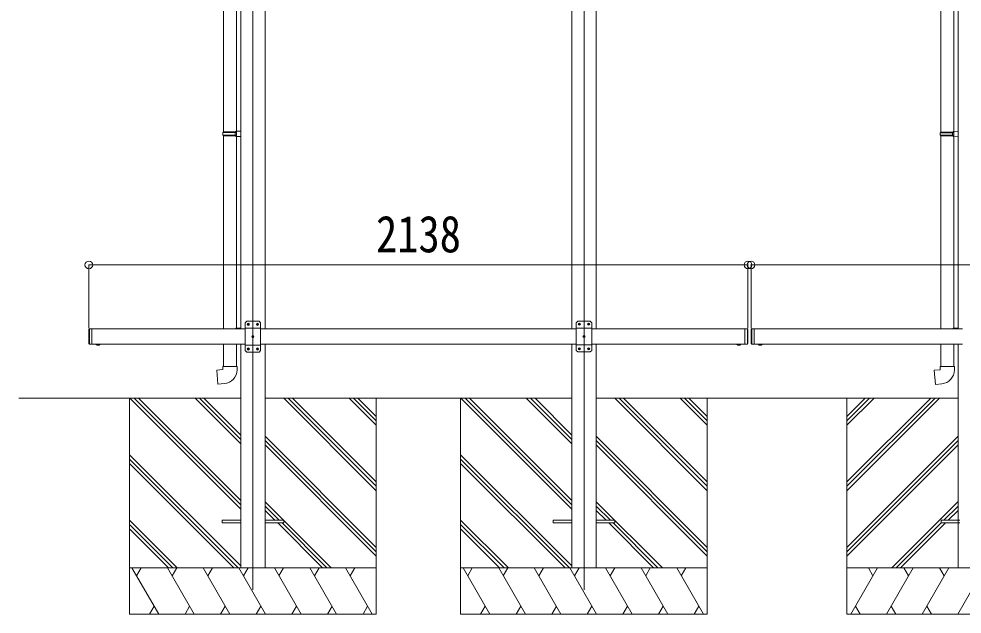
# Model space of a CAD drawing. Units: millimetres at full size; details may follow other scales. Extents: x -6988 to 7066, y -4877 to 4823.
# Drawn here: x -331 to 2728, y -2418 to -488 of the extents above; entities that cross this region are included whole.
import ezdxf
from ezdxf.enums import TextEntityAlignment as Align

# ---------------------------------------------------------------- set-up
doc = ezdxf.new("R2010")
doc.units = ezdxf.units.MM
doc.header["$LTSCALE"] = 25
doc.header["$PDMODE"] = 32
doc.header["$PDSIZE"] = 25
for name, color, linetype, lineweight in [('0-0_0', 7, 'Continuous', 9), ('0-1_本体', 4, 'Continuous', 9), ('0-2_部品', 7, 'Continuous', 9), ('0-4_TABLE1', 3, 'Continuous', 9), ('0-5_DIM1', 3, 'Continuous', 9), ('0-8_PARTS2', 2, 'Continuous', 9), ('0-A_寸法', 6, 'Continuous', 9)]:
    doc.layers.add(name, color=color, linetype=linetype, lineweight=lineweight)
doc.styles.add('ＭＳ ゴシック', font='')
doc.styles.get('ＭＳ ゴシック').set_extended_font_data('MS Gothic')

msp = doc.modelspace()

# ---------------------------------------------------------------- linework, layer by layer
at = {"layer": '0-0_0'}
for p, q in [((388.29, -1717.54), (-331.32, -1717.54)), ((27.69, -1717.54), (27.69, -2417.54)), ((388.29, -2077.4), (28.42, -1717.54)), ((388.29, -2063.26), (42.57, -1717.54)), ((388.29, -2049.12), (56.71, -1717.54)), ((388.29, -1865.27), (240.56, -1717.54)), ((388.29, -1851.13), (254.7, -1717.54)), ((388.29, -1836.99), (268.84, -1717.54)), ((1462.29, -1717.54), (467.29, -1717.54)), ((827.69, -2017.32), (527.9, -1717.54)), ((827.69, -2003.18), (542.04, -1717.54)), ((827.69, -1989.04), (556.18, -1717.54)), ((827.69, -1805.19), (740.03, -1717.54)), ((827.69, -1791.05), (754.18, -1717.54)), ((827.69, -1776.91), (768.32, -1717.54)), ((827.69, -1717.54), (827.69, -2417.54)), ((1101.69, -1717.54), (1101.69, -2417.54)), ((1462.29, -2077.4), (1102.42, -1717.54)), ((1462.29, -2063.26), (1116.57, -1717.54)), ((1462.29, -2049.12), (1130.71, -1717.54)), ((1462.29, -1865.27), (1314.56, -1717.54)), ((1462.29, -1851.13), (1328.7, -1717.54)), ((1462.29, -1836.99), (1342.84, -1717.54)), ((1541.29, -1717.54), (2452.37, -1717.54)), ((1901.69, -2017.32), (1601.9, -1717.54)), ((1901.69, -2003.18), (1616.04, -1717.54)), ((2536.08, -1717.54), (1625.01, -1717.54)), ((1901.69, -1989.04), (1630.18, -1717.54)), ((1901.69, -1805.19), (1814.03, -1717.54)), ((1901.69, -1791.05), (1828.18, -1717.54)), ((1901.69, -1776.91), (1842.32, -1717.54)), ((1901.69, -1717.54), (1901.69, -2417.54)), ((2715.19, -1717.53), (2162.11, -1717.53)), ((2354.79, -1717.53), (2354.79, -2417.53)), ((2354.79, -1989.03), (2626.29, -1717.53)), ((2354.79, -2003.17), (2640.44, -1717.53)), ((2354.79, -2017.32), (2654.58, -1717.53)), ((2354.79, -1776.9), (2414.16, -1717.53)), ((2354.79, -1791.04), (2428.3, -1717.53)), ((2354.79, -1805.19), (2442.45, -1717.53)), ((827.69, -2201.17), (467.29, -1840.78)), ((827.69, -2215.31), (467.29, -1854.92)), ((1901.69, -2201.17), (1541.29, -1840.78)), ((1901.69, -2215.31), (1541.29, -1854.92)), ((2354.79, -2201.16), (2715.19, -1840.77)), ((2354.79, -2215.31), (2715.19, -1854.91)), ((827.69, -2229.46), (467.29, -1869.06)), ((1901.69, -2229.46), (1541.29, -1869.06)), ((2354.79, -2229.45), (2715.19, -1869.05)), ((388.29, -2261.25), (27.69, -1900.65)), ((380.44, -2267.54), (27.69, -1914.79)), ((1462.29, -2261.25), (1101.69, -1900.65)), ((1454.44, -2267.54), (1101.69, -1914.79)), ((366.29, -2267.54), (27.69, -1928.93)), ((1440.29, -2267.54), (1101.69, -1928.93)), ((681.92, -2267.54), (467.29, -2052.91)), ((513.28, -2113.04), (467.29, -2067.05)), ((1755.92, -2267.54), (1541.29, -2052.91)), ((1587.28, -2113.04), (1541.29, -2067.05)), ((2500.56, -2267.53), (2715.19, -2052.9)), ((2669.2, -2113.03), (2715.19, -2067.04)), ((499.14, -2113.04), (467.29, -2081.19)), ((1573.14, -2113.04), (1541.29, -2081.19)), ((2683.34, -2113.03), (2715.19, -2081.19)), ((182.45, -2267.54), (27.69, -2112.78)), ((168.3, -2267.54), (27.69, -2126.92)), ((154.16, -2267.54), (27.69, -2141.07)), ((653.64, -2267.54), (508.14, -2122.04)), ((667.78, -2267.54), (522.28, -2122.04)), ((1256.45, -2267.54), (1101.69, -2112.78)), ((1242.3, -2267.54), (1101.69, -2126.92)), ((1228.16, -2267.54), (1101.69, -2141.07)), ((1727.64, -2267.54), (1582.14, -2122.04)), ((1741.78, -2267.54), (1596.28, -2122.04)), ((2514.7, -2267.53), (2660.2, -2122.03)), ((2528.84, -2267.53), (2674.34, -2122.03)), ((27.69, -2267.54), (827.69, -2267.54)), ((122.16, -2417.54), (35.56, -2267.54)), ((65.56, -2267.54), (50.56, -2293.52)), ((237.63, -2417.54), (151.03, -2267.54)), ((181.03, -2267.54), (166.03, -2293.52)), ((353.1, -2417.54), (266.5, -2267.54)), ((281.5, -2293.52), (296.5, -2267.54)), ((468.57, -2417.54), (381.97, -2267.54)), ((396.97, -2293.52), (411.97, -2267.54)), ((584.04, -2417.54), (497.44, -2267.54)), ((512.44, -2293.52), (527.44, -2267.54)), ((699.51, -2417.54), (612.91, -2267.54)), ((627.91, -2293.52), (642.91, -2267.54)), ((814.98, -2417.54), (728.38, -2267.54)), ((743.38, -2293.52), (758.38, -2267.54)), ((1101.69, -2267.54), (1901.69, -2267.54)), ((1196.16, -2417.54), (1109.56, -2267.54)), ((1139.56, -2267.54), (1124.56, -2293.52)), ((1311.63, -2417.54), (1225.03, -2267.54)), ((1255.03, -2267.54), (1240.03, -2293.52)), ((1427.1, -2417.54), (1340.5, -2267.54)), ((1355.5, -2293.52), (1370.5, -2267.54)), ((1542.57, -2417.54), (1455.97, -2267.54)), ((1470.97, -2293.52), (1485.97, -2267.54)), ((1658.04, -2417.54), (1571.44, -2267.54)), ((1586.44, -2293.52), (1601.44, -2267.54)), ((1773.51, -2417.54), (1686.91, -2267.54)), ((1701.91, -2293.52), (1716.91, -2267.54)), ((1888.98, -2417.54), (1802.38, -2267.54)), ((1817.38, -2293.52), (1832.38, -2267.54)), ((3154.79, -2267.53), (2354.79, -2267.53)), ((2367.5, -2417.53), (2454.1, -2267.53)), ((2439.1, -2293.51), (2424.1, -2267.53)), ((2482.97, -2417.53), (2569.57, -2267.53)), ((2554.57, -2293.51), (2539.57, -2267.53)), ((2598.44, -2417.53), (2685.04, -2267.53)), ((2670.04, -2293.51), (2655.04, -2267.53)), ((2713.91, -2417.53), (2800.51, -2267.53)), ((107.16, -2391.56), (92.17, -2417.54)), ((222.63, -2391.56), (207.64, -2417.54)), ((338.1, -2391.56), (323.11, -2417.54)), ((453.57, -2391.56), (438.57, -2417.54)), ((569.04, -2391.56), (554.04, -2417.54)), ((684.51, -2391.56), (669.52, -2417.54)), ((799.98, -2391.56), (784.99, -2417.54)), ((1181.16, -2391.56), (1166.17, -2417.54)), ((1296.63, -2391.56), (1281.64, -2417.54)), ((1412.1, -2391.56), (1397.11, -2417.54)), ((1527.57, -2391.56), (1512.57, -2417.54)), ((1643.04, -2391.56), (1628.04, -2417.54)), ((1758.51, -2391.56), (1743.52, -2417.54)), ((1873.98, -2391.56), (1858.99, -2417.54)), ((2382.49, -2391.55), (2397.49, -2417.53)), ((2497.96, -2391.55), (2512.96, -2417.53)), ((2613.44, -2391.55), (2628.43, -2417.53)), ((827.69, -2417.54), (27.69, -2417.54)), ((1901.69, -2417.54), (1101.69, -2417.54)), ((2354.79, -2417.53), (3154.79, -2417.53))]:
    msp.add_line(p, q, dxfattribs=at)
at = {"layer": '0-1_本体'}
for p, q in [((388.29, 194.92), (388.29, -1492.54)), ((467.29, 194.92), (467.29, -1492.54)), ((1462.29, 194.92), (1462.29, -1492.54)), ((1541.29, 194.92), (1541.29, -1492.54)), ((2715.29, 194.93), (2715.29, -1492.53)), ((388.29, -1542.54), (388.29, -2267.54)), ((467.29, -1542.54), (467.29, -2267.54)), ((1462.29, -1542.54), (1462.29, -2267.54)), ((1541.29, -1542.54), (1541.29, -2267.54)), ((2715.29, -1542.53), (2715.29, -2267.53)), ((2660.59, -2113.03), (2660.59, -2122.03)), ((2660.59, -2113.03), (2720.99, -2113.03)), ((2660.59, -2122.03), (2720.99, -2122.03))]:
    msp.add_line(p, q, dxfattribs=at)
at = {"layer": '0-2_部品'}
for p, q in [((332.29, -117.05), (332.29, -854.23)), ((374.29, -119.6), (374.29, -851.67)), ((2659.29, -117.59), (2659.29, -854.77)), ((2701.29, -120.15), (2701.29, -852.22)), ((330.29, -856.23), (331.29, -854.23)), ((330.29, -856.23), (374.29, -856.23)), ((330.29, -856.23), (330.29, -864.23)), ((331.29, -854.23), (374.29, -854.23)), ((369.81, -856.23), (369.38, -854.23)), ((372.29, -851.73), (388.29, -851.26)), ((372.29, -853.73), (372.29, -851.73)), ((372.29, -853.73), (374.29, -853.73)), ((388.29, -851.26), (388.29, -869.2)), ((2657.29, -856.77), (2658.29, -854.77)), ((2658.29, -854.77), (2701.29, -854.77)), ((2696.81, -856.77), (2696.38, -854.77)), ((2699.29, -852.27), (2715.29, -851.8)), ((2699.29, -854.27), (2699.29, -852.27)), ((2699.29, -854.27), (2701.29, -854.27)), ((2715.29, -851.8), (2715.29, -869.74)), ((330.29, -864.23), (374.29, -864.23)), ((330.29, -864.23), (331.29, -866.23)), ((331.29, -866.23), (374.29, -866.23)), ((332.29, -866.23), (332.29, -1492.39)), ((372.29, -868.73), (372.29, -866.73)), ((372.29, -868.73), (388.29, -869.2)), ((374.29, -868.79), (374.26, -1489.84)), ((2657.29, -856.77), (2701.29, -856.77)), ((2657.29, -856.77), (2657.29, -864.77)), ((2657.29, -864.77), (2701.29, -864.77)), ((2657.29, -864.77), (2658.29, -866.77)), ((2658.29, -866.77), (2701.29, -866.77)), ((2659.29, -866.77), (2659.29, -1492.53)), ((2699.29, -869.27), (2699.29, -867.27)), ((2699.29, -869.27), (2715.29, -869.74)), ((2701.29, -869.33), (2701.26, -1490.38)), ((372.29, -1490.44), (388.29, -1489.97)), ((372.29, -1492.44), (372.29, -1490.44)), ((372.29, -1492.44), (374.29, -1492.44)), ((374.29, -1492.54), (374.29, -1492.44)), ((388.29, -1489.97), (388.29, -1492.54)), ((2699.29, -1490.43), (2715.29, -1489.96)), ((2699.29, -1492.43), (2699.29, -1490.43)), ((2699.29, -1492.43), (2701.29, -1492.43)), ((2701.29, -1492.53), (2701.29, -1492.43)), ((332.29, -1542.54), (332.29, -1614.39)), ((374.29, -1542.54), (374.29, -1614.39)), ((2659.29, -1542.53), (2659.29, -1614.93)), ((2701.29, -1542.53), (2701.29, -1614.93)), ((330.29, -1614.39), (376.29, -1614.39)), ((330.29, -1624.39), (330.29, -1614.39)), ((376.29, -1614.39), (376.29, -1625.31)), ((2657.29, -1614.93), (2703.29, -1614.93)), ((2657.29, -1624.93), (2657.29, -1614.93)), ((2703.29, -1614.93), (2703.29, -1625.85))]:
    msp.add_line(p, q, dxfattribs=at)
at = {"layer": '0-2_部品', "color": 4}
for p, q in [((327.69, -2113.04), (327.69, -2122.04)), ((388.29, -2113.04), (327.69, -2113.04)), ((388.29, -2122.04), (327.69, -2122.04)), ((527.69, -2113.04), (467.29, -2113.04)), ((527.69, -2122.04), (467.29, -2122.04)), ((527.69, -2113.04), (527.69, -2122.04)), ((1462.29, -2113.04), (1401.69, -2113.04)), ((1401.69, -2113.04), (1401.69, -2122.04)), ((1462.29, -2122.04), (1401.69, -2122.04)), ((1601.69, -2113.04), (1541.29, -2113.04)), ((1601.69, -2122.04), (1541.29, -2122.04)), ((1601.69, -2113.04), (1601.69, -2122.04))]:
    msp.add_line(p, q, dxfattribs=at)
at = {"layer": '0-2_部品'}
for points in [[(369.81, -856.23), (369.81, -864.23), (369.38, -866.23)], [(372.29, -866.73), (374.29, -866.73), (374.29, -853.73)], [(2699.29, -867.27), (2701.29, -867.27), (2701.29, -854.27)], [(2696.81, -856.77), (2696.81, -864.77), (2696.38, -866.77)], [(335.21, -1670.14), (314.38, -1671.96), (310.37, -1626.14), (330.29, -1624.39)], [(2662.21, -1670.68), (2641.38, -1672.5), (2637.37, -1626.68), (2657.29, -1624.93)]]:
    msp.add_lwpolyline(points, dxfattribs=at)
for centre in [(331.29, -1625.31), (2658.29, -1625.85)]:
    msp.add_arc(centre, 45, 275, 0, dxfattribs=at)
at = {"layer": '0-4_TABLE1'}
for p, q in [((402.69, -1492.54), (-94.31, -1492.54)), ((1476.69, -1492.54), (452.69, -1492.54)), ((2023.69, -1492.54), (1526.69, -1492.54)), ((2053.69, -1492.53), (2729.79, -1492.53)), ((402.69, -1542.54), (-94.31, -1542.54)), ((1476.69, -1542.54), (452.69, -1542.54)), ((2023.69, -1542.54), (1526.69, -1542.54)), ((2053.69, -1542.53), (2729.79, -1542.53))]:
    msp.add_line(p, q, dxfattribs=at)
at = {"layer": '0-5_DIM1'}
for p, q in [((407.69, -1468.07), (402.69, -1473.07)), ((407.69, -1468.07), (447.69, -1468.07)), ((447.69, -1468.07), (452.69, -1473.07)), ((1481.69, -1467.54), (1476.69, -1472.54)), ((1481.69, -1467.54), (1521.69, -1467.54)), ((1521.69, -1467.54), (1526.69, -1472.54)), ((-104.31, -1494.54), (-102.31, -1492.54)), ((-104.31, -1494.54), (-104.31, -1540.54)), ((-102.31, -1492.54), (-102.31, -1542.54)), ((-94.31, -1492.54), (-102.31, -1492.54)), ((-94.31, -1492.54), (-94.31, -1542.54)), ((402.69, -1563.07), (402.69, -1473.07)), ((402.69, -1490.77), (452.69, -1490.77)), ((411.43, -1478.49), (410.59, -1478.49)), ((413.95, -1477.65), (414.79, -1477.65)), ((441.43, -1478.49), (440.59, -1478.49)), ((443.95, -1477.65), (444.79, -1477.65)), ((452.69, -1473.07), (452.69, -1563.07)), ((1381.89, -1492.54), (1381.89, -1492.44)), ((1476.69, -1562.54), (1476.69, -1472.54)), ((1476.69, -1490.24), (1526.69, -1490.24)), ((1485.43, -1477.96), (1484.59, -1477.96)), ((1487.95, -1477.12), (1488.79, -1477.12)), ((1515.43, -1477.96), (1514.59, -1477.96)), ((1517.95, -1477.12), (1518.79, -1477.12)), ((1526.69, -1472.54), (1526.69, -1562.54)), ((2023.69, -1492.54), (2023.69, -1542.54)), ((2031.69, -1492.54), (2031.69, -1542.54)), ((2033.69, -1494.54), (2033.69, -1540.54)), ((2043.69, -1494.53), (2043.69, -1540.53)), ((2045.69, -1492.53), (2045.69, -1542.53)), ((2053.69, -1492.53), (2053.69, -1542.53)), ((426.43, -1518.49), (425.59, -1518.49)), ((428.95, -1517.65), (429.79, -1517.65)), ((1500.43, -1517.96), (1499.59, -1517.96)), ((1502.95, -1517.12), (1503.79, -1517.12)), ((-104.31, -1540.54), (-102.31, -1542.54)), ((-94.31, -1542.54), (-102.31, -1542.54)), ((-68.41, -1542.54), (-80.21, -1542.54)), ((-80.21, -1542.54), (-80.21, -1543.05)), ((-68.41, -1543.05), (-80.21, -1543.05)), ((-71.81, -1542.54), (-76.81, -1542.54)), ((-68.41, -1542.54), (-68.41, -1543.05)), ((402.69, -1545.37), (452.69, -1545.37)), ((411.43, -1558.49), (410.59, -1558.49)), ((413.95, -1557.65), (414.79, -1557.65)), ((441.43, -1558.49), (440.59, -1558.49)), ((443.95, -1557.65), (444.79, -1557.65)), ((1476.69, -1544.84), (1526.69, -1544.84)), ((1485.43, -1557.96), (1484.59, -1557.96)), ((1487.95, -1557.12), (1488.79, -1557.12)), ((1515.43, -1557.96), (1514.59, -1557.96)), ((1517.95, -1557.12), (1518.79, -1557.12)), ((1997.79, -1542.54), (2009.59, -1542.54)), ((1997.79, -1542.54), (1997.79, -1543.05)), ((1997.79, -1542.54), (2009.59, -1542.54)), ((1997.79, -1542.54), (1997.79, -1543.05)), ((1997.79, -1543.05), (2009.59, -1543.05)), ((1997.79, -1543.05), (2009.59, -1543.05)), ((2001.19, -1542.54), (2006.19, -1542.54)), ((2001.19, -1542.54), (2006.19, -1542.54)), ((2009.59, -1542.54), (2009.59, -1543.05)), ((2009.59, -1542.54), (2009.59, -1543.05)), ((2031.69, -1542.54), (2021.69, -1542.54)), ((2033.69, -1540.54), (2031.69, -1542.54)), ((2043.69, -1540.53), (2045.69, -1542.53)), ((2045.69, -1542.53), (2055.69, -1542.53)), ((2079.59, -1542.53), (2067.79, -1542.53)), ((2067.79, -1542.53), (2067.79, -1543.04)), ((2079.59, -1542.53), (2067.79, -1542.53)), ((2067.79, -1542.53), (2067.79, -1543.04)), ((2079.59, -1543.04), (2067.79, -1543.04)), ((2079.59, -1543.04), (2067.79, -1543.04)), ((2076.19, -1542.53), (2071.19, -1542.53)), ((2076.19, -1542.53), (2071.19, -1542.53)), ((2079.59, -1542.53), (2079.59, -1543.04)), ((2079.59, -1542.53), (2079.59, -1543.04)), ((407.69, -1568.07), (402.69, -1563.07)), ((447.69, -1568.07), (407.69, -1568.07)), ((447.69, -1568.07), (452.69, -1563.07)), ((1481.69, -1567.54), (1476.69, -1562.54)), ((1521.69, -1567.54), (1481.69, -1567.54)), ((1521.69, -1567.54), (1526.69, -1562.54))]:
    msp.add_line(p, q, dxfattribs=at)
for points in [[(410.59, -1478.49), (410.59, -1477.65), (411.43, -1477.65)], [(412.27, -1476.81), (412.27, -1475.97), (413.11, -1475.97), (413.11, -1476.81)], [(413.11, -1479.33), (413.11, -1480.17), (412.27, -1480.17), (412.27, -1479.33)], [(414.79, -1477.65), (414.79, -1478.49), (413.95, -1478.49)], [(440.59, -1478.49), (440.59, -1477.65), (441.43, -1477.65)], [(442.27, -1476.81), (442.27, -1475.97), (443.11, -1475.97), (443.11, -1476.81)], [(443.11, -1479.33), (443.11, -1480.17), (442.27, -1480.17), (442.27, -1479.33)], [(444.79, -1477.65), (444.79, -1478.49), (443.95, -1478.49)], [(1484.59, -1477.96), (1484.59, -1477.12), (1485.43, -1477.12)], [(1486.27, -1476.28), (1486.27, -1475.44), (1487.11, -1475.44), (1487.11, -1476.28)], [(1487.11, -1478.8), (1487.11, -1479.64), (1486.27, -1479.64), (1486.27, -1478.8)], [(1488.79, -1477.12), (1488.79, -1477.96), (1487.95, -1477.96)], [(1514.59, -1477.96), (1514.59, -1477.12), (1515.43, -1477.12)], [(1516.27, -1476.28), (1516.27, -1475.44), (1517.11, -1475.44), (1517.11, -1476.28)], [(1517.11, -1478.8), (1517.11, -1479.64), (1516.27, -1479.64), (1516.27, -1478.8)], [(1518.79, -1477.12), (1518.79, -1477.96), (1517.95, -1477.96)], [(2033.69, -1494.54), (2031.69, -1492.54), (2021.69, -1492.54)], [(2043.69, -1494.53), (2045.69, -1492.53), (2055.69, -1492.53)], [(425.59, -1518.49), (425.59, -1517.65), (426.43, -1517.65)], [(427.27, -1516.81), (427.27, -1515.97), (428.11, -1515.97), (428.11, -1516.81)], [(428.11, -1519.33), (428.11, -1520.17), (427.27, -1520.17), (427.27, -1519.33)], [(429.79, -1517.65), (429.79, -1518.49), (428.95, -1518.49)], [(1499.59, -1517.96), (1499.59, -1517.12), (1500.43, -1517.12)], [(1501.27, -1516.28), (1501.27, -1515.44), (1502.11, -1515.44), (1502.11, -1516.28)], [(1502.11, -1518.8), (1502.11, -1519.64), (1501.27, -1519.64), (1501.27, -1518.8)], [(1503.79, -1517.12), (1503.79, -1517.96), (1502.95, -1517.96)], [(-76.76, -1545.26), (-75.46, -1542.59), (-74.31, -1541.98)], [(-71.86, -1545.26), (-73.16, -1542.59), (-74.31, -1541.98)], [(410.59, -1558.49), (410.59, -1557.65), (411.43, -1557.65)], [(412.27, -1556.81), (412.27, -1555.97), (413.11, -1555.97), (413.11, -1556.81)], [(413.11, -1559.33), (413.11, -1560.17), (412.27, -1560.17), (412.27, -1559.33)], [(414.79, -1557.65), (414.79, -1558.49), (413.95, -1558.49)], [(440.59, -1558.49), (440.59, -1557.65), (441.43, -1557.65)], [(442.27, -1556.81), (442.27, -1555.97), (443.11, -1555.97), (443.11, -1556.81)], [(443.11, -1559.33), (443.11, -1560.17), (442.27, -1560.17), (442.27, -1559.33)], [(444.79, -1557.65), (444.79, -1558.49), (443.95, -1558.49)], [(1484.59, -1557.96), (1484.59, -1557.12), (1485.43, -1557.12)], [(1486.27, -1556.28), (1486.27, -1555.44), (1487.11, -1555.44), (1487.11, -1556.28)], [(1487.11, -1558.8), (1487.11, -1559.64), (1486.27, -1559.64), (1486.27, -1558.8)], [(1488.79, -1557.12), (1488.79, -1557.96), (1487.95, -1557.96)], [(1514.59, -1557.96), (1514.59, -1557.12), (1515.43, -1557.12)], [(1516.27, -1556.28), (1516.27, -1555.44), (1517.11, -1555.44), (1517.11, -1556.28)], [(1517.11, -1558.8), (1517.11, -1559.64), (1516.27, -1559.64), (1516.27, -1558.8)], [(1518.79, -1557.12), (1518.79, -1557.96), (1517.95, -1557.96)], [(2001.24, -1545.26), (2002.54, -1542.59), (2003.69, -1541.98)], [(2001.24, -1545.26), (2002.54, -1542.59), (2003.69, -1541.98)], [(2006.14, -1545.26), (2004.84, -1542.59), (2003.69, -1541.98)], [(2006.14, -1545.26), (2004.84, -1542.59), (2003.69, -1541.98)], [(2071.24, -1545.25), (2072.54, -1542.58), (2073.69, -1541.97)], [(2071.24, -1545.25), (2072.54, -1542.58), (2073.69, -1541.97)], [(2076.14, -1545.25), (2074.84, -1542.58), (2073.69, -1541.97)], [(2076.14, -1545.25), (2074.84, -1542.58), (2073.69, -1541.97)]]:
    msp.add_lwpolyline(points, dxfattribs=at)
for centre in [(412.69, -1478.07), (442.69, -1478.07), (1486.69, -1477.54), (1516.69, -1477.54), (427.69, -1518.07), (1501.69, -1517.54), (412.69, -1558.07), (442.69, -1558.07), (1486.69, -1557.54), (1516.69, -1557.54)]:
    msp.add_circle(centre, 3.5, dxfattribs=at)
for centre, radius, start, end in [((411.43, -1476.81), 0.84, 270, 0), ((411.43, -1479.33), 0.84, 0, 90), ((413.95, -1476.81), 0.84, 180, 270), ((413.95, -1479.33), 0.84, 90, 180), ((441.43, -1476.81), 0.84, 270, 0), ((441.43, -1479.33), 0.84, 0, 90), ((443.95, -1476.81), 0.84, 180, 270), ((443.95, -1479.33), 0.84, 90, 180), ((1485.43, -1476.28), 0.84, 270, 0), ((1485.43, -1478.8), 0.84, 0, 90), ((1487.95, -1476.28), 0.84, 180, 270), ((1487.95, -1478.8), 0.84, 90, 180), ((1515.43, -1476.28), 0.84, 270, 0), ((1515.43, -1478.8), 0.84, 0, 90), ((1517.95, -1476.28), 0.84, 180, 270), ((1517.95, -1478.8), 0.84, 90, 180), ((426.43, -1516.81), 0.84, 270, 0), ((426.43, -1519.33), 0.84, 0, 90), ((428.95, -1516.81), 0.84, 180, 270), ((428.95, -1519.33), 0.84, 90, 180), ((1500.43, -1516.28), 0.84, 270, 0), ((1500.43, -1518.8), 0.84, 0, 90), ((1502.95, -1516.28), 0.84, 180, 270), ((1502.95, -1518.8), 0.84, 90, 180), ((-74.31, -1537.62), 8.02, 222.61678, 317.38322), ((411.43, -1556.81), 0.84, 270, 0), ((411.43, -1559.33), 0.84, 0, 90), ((413.95, -1556.81), 0.84, 180, 270), ((413.95, -1559.33), 0.84, 90, 180), ((441.43, -1556.81), 0.84, 270, 0), ((441.43, -1559.33), 0.84, 0, 90), ((443.95, -1556.81), 0.84, 180, 270), ((443.95, -1559.33), 0.84, 90, 180), ((1485.43, -1556.28), 0.84, 270, 0), ((1485.43, -1558.8), 0.84, 0, 90), ((1487.95, -1556.28), 0.84, 180, 270), ((1487.95, -1558.8), 0.84, 90, 180), ((1515.43, -1556.28), 0.84, 270, 0), ((1515.43, -1558.8), 0.84, 0, 90), ((1517.95, -1556.28), 0.84, 180, 270), ((1517.95, -1558.8), 0.84, 90, 180), ((2003.69, -1537.62), 8.02, 222.61678, 317.38322), ((2003.69, -1537.62), 8.02, 222.61678, 317.38322), ((2073.69, -1537.61), 8.02, 222.61678, 317.38322), ((2073.69, -1537.61), 8.02, 222.61678, 317.38322)]:
    msp.add_arc(centre, radius, start, end, dxfattribs=at)
at = {"layer": '0-8_PARTS2'}
for p, q in [((427.79, 624.63), (427.79, -2338.83)), ((1501.79, 624.63), (1501.79, -2338.83))]:
    msp.add_line(p, q, dxfattribs=at)
at = {"layer": '0-A_寸法'}
for p, q in [((-104.31, -1285.23), (-104.31, -1489.85)), ((2033.69, -1285.23), (-104.31, -1285.23)), ((2033.69, -1285.23), (2033.69, -1489.85)), ((2043.69, -1285.22), (2043.69, -1489.85)), ((2043.69, -1285.22), (4897.69, -1285.22))]:
    msp.add_line(p, q, dxfattribs=at)
for p in [(-104.31, -1285.23), (2033.69, -1285.23), (2043.69, -1285.22)]:
    msp.add_point(p, dxfattribs=at)

# ---------------------------------------------------------------- texts
at = {"layer": '0-A_寸法', "color": 7, "style": 'ＭＳ ゴシック', "width": 0.85}
msp.add_text('2138', height=119.1, dxfattribs=at).set_placement((827.19, -1280.23), align=Align.BOTTOM_LEFT)

doc.saveas('drawing.dxf')
